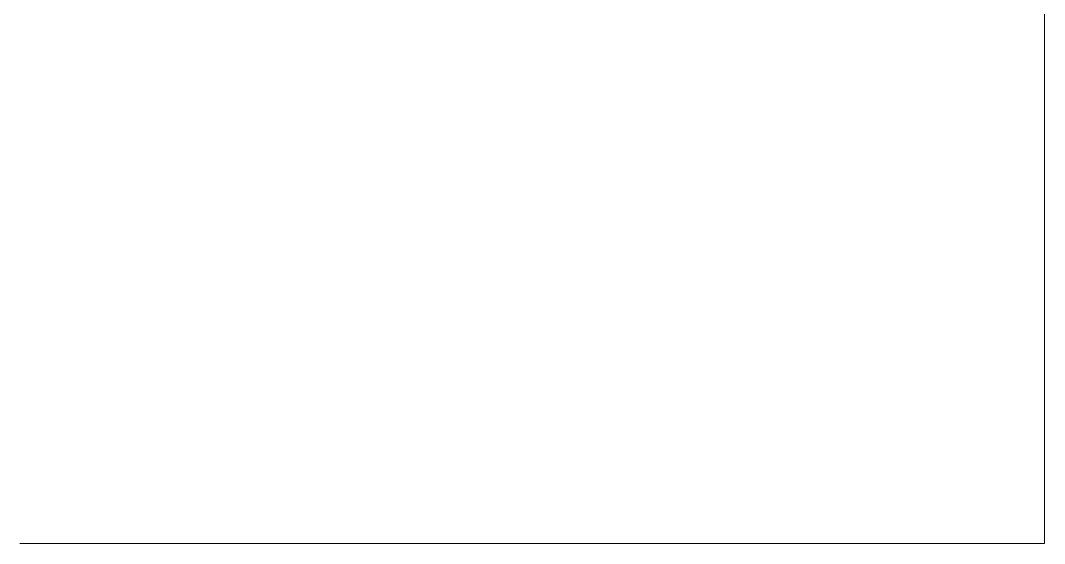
# Model space of a CAD drawing. Extents: x 65572 to 72871, y 30718 to 33858.
# Drawn here: x 65996.752 to 65999.197, y 30847.537 to 30848.787 of the extents above; entities that cross this region are included whole.
import ezdxf

# ---------------------------------------------------------------- set-up
doc = ezdxf.new("R2010")
doc.units = 0
doc.header["$LTSCALE"] = 0.5
doc.header["$MEASUREMENT"] = 0
doc.layers.add('Layout', color=154, linetype='CONTINUOUS', lineweight=5)

msp = doc.modelspace()

# ---------------------------------------------------------------- linework, layer by layer
at = {"layer": 'Layout', "linetype": 'ByBlock'}
msp.add_line((65999.197286, 30850.037081), (65999.197286, 30847.537069), dxfattribs=at)
msp.add_lwpolyline([(65996.751114, 30847.537069), (65996.754397, 30847.537069), (65996.75768, 30847.537069), (65996.760963, 30847.537069), (65996.764246, 30847.537069), (65996.76753, 30847.537069), (65996.770813, 30847.537069), (65996.774096, 30847.537069), (65996.777379, 30847.537069), (65996.780662, 30847.537069), (65996.783945, 30847.537069), (65996.787228, 30847.537069), (65996.790511, 30847.537069), (65996.793794, 30847.537069), (65996.797077, 30847.537069), (65996.80036, 30847.537069), (65996.803643, 30847.537069), (65996.806926, 30847.537069), (65996.810209, 30847.537069), (65996.813492, 30847.537069), (65996.816775, 30847.537069), (65996.820058, 30847.537069), (65996.822274, 30847.537069), (65996.824312, 30847.537069), (65996.826351, 30847.537069), (65996.828389, 30847.537069), (65996.830427, 30847.537069), (65996.832465, 30847.537069), (65996.834503, 30847.537069), (65996.836541, 30847.537069), (65996.838579, 30847.537069), (65996.840617, 30847.537069), (65996.842655, 30847.537069), (65996.844693, 30847.537069), (65996.846731, 30847.537069), (65996.84877, 30847.537069), (65996.850808, 30847.537069), (65996.852846, 30847.537069), (65996.854884, 30847.537069), (65996.856922, 30847.537069), (65996.85896, 30847.537069), (65996.860998, 30847.537069), (65996.863036, 30847.537069), (65996.865074, 30847.537069), (65996.867112, 30847.537069), (65996.86915, 30847.537069), (65996.871188, 30847.537069), (65996.873227, 30847.537069), (65996.875265, 30847.537069), (65996.877303, 30847.537069), (65996.879341, 30847.537069), (65996.881379, 30847.537069), (65996.883417, 30847.537069), (65996.885455, 30847.537069), (65996.887493, 30847.537069), (65996.889531, 30847.537069), (65996.891569, 30847.537069), (65996.893607, 30847.537069), (65996.895645, 30847.537069), (65996.897684, 30847.537069), (65996.899722, 30847.537069), (65996.90176, 30847.537069), (65996.903798, 30847.537069), (65996.905836, 30847.537069), (65996.907874, 30847.537069), (65996.909912, 30847.537069), (65996.91195, 30847.537069), (65996.913988, 30847.537069), (65996.916026, 30847.537069), (65996.918064, 30847.537069), (65996.920102, 30847.537069), (65996.922141, 30847.537069), (65996.924179, 30847.537069), (65996.926217, 30847.537069), (65996.928255, 30847.537069), (65996.930293, 30847.537069), (65996.932331, 30847.537069), (65996.934369, 30847.537069), (65996.936407, 30847.537069), (65996.938445, 30847.537069), (65996.940483, 30847.537069), (65996.942521, 30847.537069), (65996.944559, 30847.537069), (65996.946598, 30847.537069), (65996.948636, 30847.537069), (65996.950674, 30847.537069), (65996.952712, 30847.537069), (65996.95475, 30847.537069), (65996.956788, 30847.537069), (65996.958826, 30847.537069), (65996.960864, 30847.537069), (65996.962902, 30847.537069), (65996.96494, 30847.537069), (65996.966978, 30847.537069), (65996.969016, 30847.537069), (65996.971055, 30847.537069), (65996.973093, 30847.537069), (65996.975131, 30847.537069), (65996.977169, 30847.537069), (65996.979207, 30847.537069), (65996.981245, 30847.537069), (65996.983283, 30847.537069), (65996.985321, 30847.537069), (65996.987359, 30847.537069), (65996.989397, 30847.537069), (65996.991435, 30847.537069), (65996.993473, 30847.537069), (65996.995512, 30847.537069), (65996.99755, 30847.537069), (65996.999588, 30847.537069), (65997.001626, 30847.537069), (65997.003664, 30847.537069), (65997.005702, 30847.537069), (65997.00774, 30847.537069), (65997.009778, 30847.537069), (65997.011816, 30847.537069), (65997.013854, 30847.537069), (65997.015892, 30847.537069), (65997.017931, 30847.537069), (65997.019969, 30847.537069), (65997.022007, 30847.537069), (65997.024045, 30847.537069), (65997.026083, 30847.537069), (65997.028121, 30847.537069), (65997.030159, 30847.537069), (65997.032197, 30847.537069), (65997.034235, 30847.537069), (65997.036273, 30847.537069), (65997.038311, 30847.537069), (65997.040349, 30847.537069), (65997.042388, 30847.537069), (65997.044426, 30847.537069), (65997.046464, 30847.537069), (65997.048502, 30847.537069), (65997.05054, 30847.537069), (65997.052578, 30847.537069), (65997.054616, 30847.537069), (65997.056654, 30847.537069), (65997.058692, 30847.537069), (65997.06073, 30847.537069), (65997.062768, 30847.537069), (65997.064806, 30847.537069), (65997.066845, 30847.537069), (65997.068883, 30847.537069), (65997.070921, 30847.537069), (65997.072959, 30847.537069), (65997.074997, 30847.537069), (65997.077035, 30847.537069), (65997.079073, 30847.537069), (65997.081111, 30847.537069), (65997.083149, 30847.537069), (65997.085187, 30847.537069), (65997.087225, 30847.537069), (65997.089263, 30847.537069), (65997.091302, 30847.537069), (65997.09334, 30847.537069), (65997.095378, 30847.537069), (65997.097416, 30847.537069), (65997.099454, 30847.537069), (65997.101492, 30847.537069), (65997.10353, 30847.537069), (65997.105568, 30847.537069), (65997.107606, 30847.537069), (65997.109644, 30847.537069), (65997.111682, 30847.537069), (65997.11372, 30847.537069), (65997.115759, 30847.537069), (65997.117797, 30847.537069), (65997.119835, 30847.537069), (65997.121873, 30847.537069), (65997.123911, 30847.537069), (65997.125949, 30847.537069), (65997.127987, 30847.537069), (65997.130025, 30847.537069), (65997.132063, 30847.537069), (65997.134101, 30847.537069), (65997.136139, 30847.537069), (65997.138177, 30847.537069), (65997.140216, 30847.537069), (65997.142254, 30847.537069), (65997.144292, 30847.537069), (65997.14633, 30847.537069), (65997.148368, 30847.537069), (65997.150406, 30847.537069), (65997.152444, 30847.537069), (65997.154482, 30847.537069), (65997.15652, 30847.537069), (65997.158558, 30847.537069), (65997.160596, 30847.537069), (65997.162634, 30847.537069), (65997.164673, 30847.537069), (65997.166711, 30847.537069), (65997.168749, 30847.537069), (65997.170787, 30847.537069), (65997.172825, 30847.537069), (65997.174863, 30847.537069), (65997.176901, 30847.537069), (65997.178939, 30847.537069), (65997.180977, 30847.537069), (65997.183015, 30847.537069), (65997.185053, 30847.537069), (65997.187091, 30847.537069), (65997.18913, 30847.537069), (65997.191168, 30847.537069), (65997.193206, 30847.537069), (65997.195244, 30847.537069), (65997.197282, 30847.537069), (65997.19932, 30847.537069), (65997.201358, 30847.537069), (65997.203396, 30847.537069), (65997.205434, 30847.537069), (65997.207472, 30847.537069), (65997.20951, 30847.537069), (65997.211549, 30847.537069), (65997.213587, 30847.537069), (65997.215625, 30847.537069), (65997.217663, 30847.537069), (65997.219701, 30847.537069), (65997.221739, 30847.537069), (65997.223777, 30847.537069), (65997.225815, 30847.537069), (65997.227853, 30847.537069), (65997.229891, 30847.537069), (65997.231929, 30847.537069), (65997.233967, 30847.537069), (65997.236006, 30847.537069), (65997.238044, 30847.537069), (65997.240082, 30847.537069), (65997.24212, 30847.537069), (65997.244158, 30847.537069), (65997.246196, 30847.537069), (65997.248234, 30847.537069), (65997.250272, 30847.537069), (65997.25231, 30847.537069), (65997.254348, 30847.537069), (65997.256386, 30847.537069), (65997.258424, 30847.537069), (65997.260463, 30847.537069), (65997.262501, 30847.537069), (65997.264539, 30847.537069), (65997.266577, 30847.537069), (65997.268615, 30847.537069), (65997.270653, 30847.537069), (65997.272691, 30847.537069), (65997.274729, 30847.537069), (65997.276767, 30847.537069), (65997.278805, 30847.537069), (65997.280843, 30847.537069), (65997.282881, 30847.537069), (65997.28492, 30847.537069), (65997.286958, 30847.537069), (65997.288996, 30847.537069), (65997.291034, 30847.537069), (65997.293072, 30847.537069), (65997.29511, 30847.537069), (65997.297148, 30847.537069), (65997.299186, 30847.537069), (65997.301224, 30847.537069), (65997.303262, 30847.537069), (65997.3053, 30847.537069), (65997.307338, 30847.537069), (65997.309377, 30847.537069), (65997.311415, 30847.537069), (65997.313453, 30847.537069), (65997.315491, 30847.537069), (65997.317529, 30847.537069), (65997.319567, 30847.537069), (65997.321605, 30847.537069), (65997.323643, 30847.537069), (65997.325681, 30847.537069), (65997.327719, 30847.537069), (65997.329757, 30847.537069), (65997.331795, 30847.537069), (65997.333834, 30847.537069), (65997.335872, 30847.537069), (65997.33791, 30847.537069), (65997.339948, 30847.537069), (65997.341986, 30847.537069), (65997.344024, 30847.537069), (65997.346062, 30847.537069), (65997.3481, 30847.537069), (65997.350138, 30847.537069), (65997.352176, 30847.537069), (65997.354214, 30847.537069), (65997.356252, 30847.537069), (65997.358291, 30847.537069), (65997.360329, 30847.537069), (65997.362367, 30847.537069), (65997.364405, 30847.537069), (65997.366443, 30847.537069), (65997.368481, 30847.537069), (65997.370519, 30847.537069), (65997.372557, 30847.537069), (65997.374595, 30847.537069), (65997.376633, 30847.537069), (65997.378671, 30847.537069), (65997.380709, 30847.537069), (65997.382748, 30847.537069), (65997.384786, 30847.537069), (65997.386824, 30847.537069), (65997.388862, 30847.537069), (65997.3909, 30847.537069), (65997.392938, 30847.537069), (65997.394976, 30847.537069), (65997.397014, 30847.537069), (65997.399052, 30847.537069), (65997.40109, 30847.537069), (65997.403128, 30847.537069), (65997.405167, 30847.537069), (65997.407205, 30847.537069), (65997.409243, 30847.537069), (65997.411281, 30847.537069), (65997.413319, 30847.537069), (65997.415357, 30847.537069), (65997.417395, 30847.537069), (65997.419433, 30847.537069), (65997.421471, 30847.537069), (65997.423509, 30847.537069), (65997.425547, 30847.537069), (65997.427585, 30847.537069), (65997.429624, 30847.537069), (65997.431662, 30847.537069), (65997.4337, 30847.537069), (65997.435738, 30847.537069), (65997.437776, 30847.537069), (65997.439814, 30847.537069), (65997.441852, 30847.537069), (65997.44389, 30847.537069), (65997.445928, 30847.537069), (65997.447966, 30847.537069), (65997.450004, 30847.537069), (65997.452042, 30847.537069), (65997.454081, 30847.537069), (65997.456119, 30847.537069), (65997.458157, 30847.537069), (65997.460195, 30847.537069), (65997.462233, 30847.537069), (65997.464271, 30847.537069), (65997.466309, 30847.537069), (65997.468347, 30847.537069), (65997.470385, 30847.537069), (65997.472423, 30847.537069), (65997.474461, 30847.537069), (65997.476499, 30847.537069), (65997.478538, 30847.537069), (65997.480576, 30847.537069), (65997.482614, 30847.537069), (65997.484652, 30847.537069), (65997.48669, 30847.537069), (65997.488728, 30847.537069), (65997.490766, 30847.537069), (65997.492804, 30847.537069), (65997.494842, 30847.537069), (65997.49688, 30847.537069), (65997.498918, 30847.537069), (65997.500956, 30847.537069), (65997.502995, 30847.537069), (65997.505033, 30847.537069), (65997.507071, 30847.537069), (65997.509109, 30847.537069), (65997.511147, 30847.537069), (65997.513185, 30847.537069), (65997.515223, 30847.537069), (65997.517261, 30847.537069), (65997.519299, 30847.537069), (65997.521337, 30847.537069), (65997.523375, 30847.537069), (65997.525413, 30847.537069), (65997.527452, 30847.537069), (65997.52949, 30847.537069), (65997.531528, 30847.537069), (65997.533566, 30847.537069), (65997.535604, 30847.537069), (65997.537642, 30847.537069), (65997.53968, 30847.537069), (65997.541718, 30847.537069), (65997.543756, 30847.537069), (65997.545794, 30847.537069), (65997.547832, 30847.537069), (65997.54987, 30847.537069), (65997.551909, 30847.537069), (65997.553947, 30847.537069), (65997.555985, 30847.537069), (65997.558023, 30847.537069), (65997.560061, 30847.537069), (65997.562099, 30847.537069), (65997.564137, 30847.537069), (65997.566175, 30847.537069), (65997.568213, 30847.537069), (65997.570251, 30847.537069), (65997.572289, 30847.537069), (65997.574327, 30847.537069), (65997.576366, 30847.537069), (65997.578404, 30847.537069), (65997.580442, 30847.537069), (65997.58248, 30847.537069), (65997.584518, 30847.537069), (65997.586556, 30847.537069), (65997.588594, 30847.537069), (65997.590632, 30847.537069), (65997.59267, 30847.537069), (65997.594708, 30847.537069), (65997.596746, 30847.537069), (65997.598785, 30847.537069), (65997.600823, 30847.537069), (65997.602861, 30847.537069), (65997.604899, 30847.537069), (65997.606937, 30847.537069), (65997.608975, 30847.537069), (65997.611013, 30847.537069), (65997.613051, 30847.537069), (65997.615089, 30847.537069), (65997.617127, 30847.537069), (65997.619165, 30847.537069), (65997.621203, 30847.537069), (65997.623242, 30847.537069), (65997.62528, 30847.537069), (65997.627318, 30847.537069), (65997.629356, 30847.537069), (65997.631394, 30847.537069), (65997.633432, 30847.537069), (65997.63547, 30847.537069), (65997.637508, 30847.537069), (65997.639546, 30847.537069), (65997.641584, 30847.537069), (65997.643622, 30847.537069), (65997.64566, 30847.537069), (65997.647699, 30847.537069), (65997.649737, 30847.537069), (65997.651775, 30847.537069), (65997.653813, 30847.537069), (65997.655851, 30847.537069), (65997.657889, 30847.537069), (65997.659927, 30847.537069), (65997.661965, 30847.537069), (65997.664003, 30847.537069), (65997.666041, 30847.537069), (65997.668079, 30847.537069), (65997.670117, 30847.537069), (65997.672156, 30847.537069), (65997.674194, 30847.537069), (65997.676232, 30847.537069), (65997.67827, 30847.537069), (65997.680308, 30847.537069), (65997.682346, 30847.537069), (65997.684384, 30847.537069), (65997.686422, 30847.537069), (65997.68846, 30847.537069), (65997.690498, 30847.537069), (65997.692536, 30847.537069), (65997.694574, 30847.537069), (65997.696613, 30847.537069), (65997.698651, 30847.537069), (65997.700689, 30847.537069), (65997.702727, 30847.537069), (65997.704765, 30847.537069), (65997.706803, 30847.537069), (65997.708841, 30847.537069), (65997.710879, 30847.537069), (65997.712917, 30847.537069), (65997.714955, 30847.537069), (65997.716993, 30847.537069), (65997.719031, 30847.537069), (65997.72107, 30847.537069), (65997.723108, 30847.537069), (65997.725146, 30847.537069), (65997.727184, 30847.537069), (65997.729222, 30847.537069), (65997.73126, 30847.537069), (65997.733298, 30847.537069), (65997.735336, 30847.537069), (65997.737374, 30847.537069), (65997.739412, 30847.537069), (65997.74145, 30847.537069), (65997.743488, 30847.537069), (65997.745527, 30847.537069), (65997.747565, 30847.537069), (65997.749603, 30847.537069), (65997.751641, 30847.537069), (65997.753679, 30847.537069), (65997.755717, 30847.537069), (65997.757755, 30847.537069), (65997.759793, 30847.537069), (65997.761831, 30847.537069), (65997.763869, 30847.537069), (65997.765907, 30847.537069), (65997.767945, 30847.537069), (65997.769984, 30847.537069), (65997.772022, 30847.537069), (65997.77406, 30847.537069), (65997.776098, 30847.537069), (65997.778136, 30847.537069), (65997.780174, 30847.537069), (65997.782212, 30847.537069), (65997.78425, 30847.537069), (65997.786288, 30847.537069), (65997.788326, 30847.537069), (65997.790364, 30847.537069), (65997.792403, 30847.537069), (65997.794441, 30847.537069), (65997.796479, 30847.537069), (65997.798517, 30847.537069), (65997.800555, 30847.537069), (65997.802593, 30847.537069), (65997.804631, 30847.537069), (65997.806669, 30847.537069), (65997.808707, 30847.537069), (65997.810745, 30847.537069), (65997.812783, 30847.537069), (65997.814821, 30847.537069), (65997.81686, 30847.537069), (65997.818898, 30847.537069), (65997.820936, 30847.537069), (65997.822974, 30847.537069), (65997.825012, 30847.537069), (65997.82705, 30847.537069), (65997.829088, 30847.537069), (65997.831126, 30847.537069), (65997.833164, 30847.537069), (65997.835202, 30847.537069), (65997.83724, 30847.537069), (65997.839278, 30847.537069), (65997.841317, 30847.537069), (65997.843355, 30847.537069), (65997.845393, 30847.537069), (65997.847431, 30847.537069), (65997.849469, 30847.537069), (65997.851507, 30847.537069), (65997.853545, 30847.537069), (65997.855583, 30847.537069), (65997.857621, 30847.537069), (65997.859659, 30847.537069), (65997.861697, 30847.537069), (65997.863735, 30847.537069), (65997.865774, 30847.537069), (65997.867812, 30847.537069), (65997.86985, 30847.537069), (65997.871888, 30847.537069), (65997.873926, 30847.537069), (65997.875964, 30847.537069), (65997.878002, 30847.537069), (65997.88004, 30847.537069), (65997.882078, 30847.537069), (65997.884116, 30847.537069), (65997.886154, 30847.537069), (65997.888192, 30847.537069), (65997.890231, 30847.537069), (65997.892269, 30847.537069), (65997.894307, 30847.537069), (65997.896345, 30847.537069), (65997.898383, 30847.537069), (65997.900421, 30847.537069), (65997.902459, 30847.537069), (65997.904497, 30847.537069), (65997.906535, 30847.537069), (65997.908573, 30847.537069), (65997.910611, 30847.537069), (65997.912649, 30847.537069), (65997.914688, 30847.537069), (65997.916726, 30847.537069), (65997.918764, 30847.537069), (65997.920802, 30847.537069), (65997.92284, 30847.537069), (65997.924878, 30847.537069), (65997.926916, 30847.537069), (65997.928954, 30847.537069), (65997.930992, 30847.537069), (65997.93303, 30847.537069), (65997.935068, 30847.537069), (65997.937106, 30847.537069), (65997.939145, 30847.537069), (65997.941183, 30847.537069), (65997.943221, 30847.537069), (65997.945259, 30847.537069), (65997.947297, 30847.537069), (65997.949335, 30847.537069), (65997.951373, 30847.537069), (65997.953411, 30847.537069), (65997.955449, 30847.537069), (65997.957487, 30847.537069), (65997.959525, 30847.537069), (65997.961563, 30847.537069), (65997.963602, 30847.537069), (65997.96564, 30847.537069), (65997.967678, 30847.537069), (65997.969716, 30847.537069), (65997.971754, 30847.537069), (65997.973792, 30847.537069), (65997.97583, 30847.537069), (65997.977868, 30847.537069), (65997.979906, 30847.537069), (65997.981944, 30847.537069), (65997.983982, 30847.537069), (65997.986021, 30847.537069), (65997.988059, 30847.537069), (65997.990097, 30847.537069), (65997.992135, 30847.537069), (65997.994173, 30847.537069), (65997.996211, 30847.537069), (65997.998249, 30847.537069), (65998.000287, 30847.537069), (65998.002325, 30847.537069), (65998.004363, 30847.537069), (65998.006401, 30847.537069), (65998.008439, 30847.537069), (65998.010478, 30847.537069), (65998.012516, 30847.537069), (65998.014554, 30847.537069), (65998.016592, 30847.537069), (65998.01863, 30847.537069), (65998.020668, 30847.537069), (65998.022706, 30847.537069), (65998.024744, 30847.537069), (65998.026782, 30847.537069), (65998.02882, 30847.537069), (65998.030858, 30847.537069), (65998.032896, 30847.537069), (65998.034935, 30847.537069), (65998.036973, 30847.537069), (65998.039011, 30847.537069), (65998.041049, 30847.537069), (65998.043087, 30847.537069), (65998.045125, 30847.537069), (65998.047163, 30847.537069), (65998.049201, 30847.537069), (65998.051239, 30847.537069), (65998.053277, 30847.537069), (65998.055315, 30847.537069), (65998.057353, 30847.537069), (65998.059392, 30847.537069), (65998.06143, 30847.537069), (65998.063468, 30847.537069), (65998.065506, 30847.537069), (65998.067544, 30847.537069), (65998.069582, 30847.537069), (65998.07162, 30847.537069), (65998.073658, 30847.537069), (65998.075696, 30847.537069), (65998.077734, 30847.537069), (65998.079772, 30847.537069), (65998.08181, 30847.537069), (65998.083849, 30847.537069), (65998.085887, 30847.537069), (65998.087925, 30847.537069), (65998.089963, 30847.537069), (65998.092001, 30847.537069), (65998.094039, 30847.537069), (65998.096077, 30847.537069), (65998.098115, 30847.537069), (65998.100153, 30847.537069), (65998.102191, 30847.537069), (65998.104229, 30847.537069), (65998.106267, 30847.537069), (65998.108306, 30847.537069), (65998.110344, 30847.537069), (65998.112382, 30847.537069), (65998.11442, 30847.537069), (65998.116458, 30847.537069), (65998.118496, 30847.537069), (65998.120534, 30847.537069), (65998.122572, 30847.537069), (65998.12461, 30847.537069), (65998.126648, 30847.537069), (65998.128686, 30847.537069), (65998.130724, 30847.537069), (65998.132763, 30847.537069), (65998.134801, 30847.537069), (65998.136839, 30847.537069), (65998.138877, 30847.537069), (65998.140915, 30847.537069), (65998.142953, 30847.537069), (65998.144991, 30847.537069), (65998.147029, 30847.537069), (65998.149067, 30847.537069), (65998.151105, 30847.537069), (65998.153143, 30847.537069), (65998.155181, 30847.537069), (65998.15722, 30847.537069), (65998.159258, 30847.537069), (65998.161296, 30847.537069), (65998.163334, 30847.537069), (65998.165372, 30847.537069), (65998.16741, 30847.537069), (65998.169448, 30847.537069), (65998.171486, 30847.537069), (65998.173524, 30847.537069), (65998.175562, 30847.537069), (65998.1776, 30847.537069), (65998.179639, 30847.537069), (65998.181677, 30847.537069), (65998.183715, 30847.537069), (65998.185753, 30847.537069), (65998.187791, 30847.537069), (65998.189829, 30847.537069), (65998.191867, 30847.537069), (65998.193905, 30847.537069), (65998.195943, 30847.537069), (65998.197981, 30847.537069), (65998.200019, 30847.537069), (65998.202057, 30847.537069), (65998.204096, 30847.537069), (65998.206134, 30847.537069), (65998.208172, 30847.537069), (65998.21021, 30847.537069), (65998.212248, 30847.537069), (65998.214286, 30847.537069), (65998.216324, 30847.537069), (65998.218362, 30847.537069), (65998.2204, 30847.537069), (65998.222438, 30847.537069), (65998.224476, 30847.537069), (65998.226514, 30847.537069), (65998.228553, 30847.537069), (65998.230591, 30847.537069), (65998.232629, 30847.537069), (65998.234667, 30847.537069), (65998.236705, 30847.537069), (65998.238743, 30847.537069), (65998.240781, 30847.537069), (65998.242819, 30847.537069), (65998.244857, 30847.537069), (65998.246895, 30847.537069), (65998.248933, 30847.537069), (65998.250971, 30847.537069), (65998.25301, 30847.537069), (65998.255048, 30847.537069), (65998.257086, 30847.537069), (65998.259124, 30847.537069), (65998.261162, 30847.537069), (65998.2632, 30847.537069), (65998.265238, 30847.537069), (65998.267276, 30847.537069), (65998.269314, 30847.537069), (65998.271352, 30847.537069), (65998.27339, 30847.537069), (65998.275428, 30847.537069), (65998.277467, 30847.537069), (65998.279505, 30847.537069), (65998.281543, 30847.537069), (65998.283581, 30847.537069), (65998.285619, 30847.537069), (65998.287657, 30847.537069), (65998.289695, 30847.537069), (65998.291733, 30847.537069), (65998.293771, 30847.537069), (65998.295809, 30847.537069), (65998.297847, 30847.537069), (65998.299885, 30847.537069), (65998.301924, 30847.537069), (65998.303962, 30847.537069), (65998.306, 30847.537069), (65998.308038, 30847.537069), (65998.310076, 30847.537069), (65998.312114, 30847.537069), (65998.314152, 30847.537069), (65998.31619, 30847.537069), (65998.318228, 30847.537069), (65998.320266, 30847.537069), (65998.322304, 30847.537069), (65998.324342, 30847.537069), (65998.326381, 30847.537069), (65998.328419, 30847.537069), (65998.330457, 30847.537069), (65998.332495, 30847.537069), (65998.334533, 30847.537069), (65998.336571, 30847.537069), (65998.338609, 30847.537069), (65998.340647, 30847.537069), (65998.342685, 30847.537069), (65998.344723, 30847.537069), (65998.346761, 30847.537069), (65998.348799, 30847.537069), (65998.350838, 30847.537069), (65998.352876, 30847.537069), (65998.354914, 30847.537069), (65998.356952, 30847.537069), (65998.35899, 30847.537069), (65998.361028, 30847.537069), (65998.363066, 30847.537069), (65998.365104, 30847.537069), (65998.367142, 30847.537069), (65998.36918, 30847.537069), (65998.371218, 30847.537069), (65998.373257, 30847.537069), (65998.375295, 30847.537069), (65998.377333, 30847.537069), (65998.379371, 30847.537069), (65998.381409, 30847.537069), (65998.383447, 30847.537069), (65998.385485, 30847.537069), (65998.387523, 30847.537069), (65998.389561, 30847.537069), (65998.391599, 30847.537069), (65998.393637, 30847.537069), (65998.395675, 30847.537069), (65998.397714, 30847.537069), (65998.399752, 30847.537069), (65998.40179, 30847.537069), (65998.403828, 30847.537069), (65998.405866, 30847.537069), (65998.407904, 30847.537069), (65998.409942, 30847.537069), (65998.41198, 30847.537069), (65998.414018, 30847.537069), (65998.416056, 30847.537069), (65998.418094, 30847.537069), (65998.420132, 30847.537069), (65998.422171, 30847.537069), (65998.424209, 30847.537069), (65998.426247, 30847.537069), (65998.428285, 30847.537069), (65998.430323, 30847.537069), (65998.432361, 30847.537069), (65998.434399, 30847.537069), (65998.436437, 30847.537069), (65998.438475, 30847.537069), (65998.440513, 30847.537069), (65998.442551, 30847.537069), (65998.444589, 30847.537069), (65998.446628, 30847.537069), (65998.448666, 30847.537069), (65998.450704, 30847.537069), (65998.452742, 30847.537069), (65998.45478, 30847.537069), (65998.456818, 30847.537069), (65998.458856, 30847.537069), (65998.460894, 30847.537069), (65998.462932, 30847.537069), (65998.46497, 30847.537069), (65998.467008, 30847.537069), (65998.469046, 30847.537069), (65998.471085, 30847.537069), (65998.473123, 30847.537069), (65998.475161, 30847.537069), (65998.477199, 30847.537069), (65998.479237, 30847.537069), (65998.481275, 30847.537069), (65998.483313, 30847.537069), (65998.485351, 30847.537069), (65998.487389, 30847.537069), (65998.489427, 30847.537069), (65998.491465, 30847.537069), (65998.493503, 30847.537069), (65998.495542, 30847.537069), (65998.49758, 30847.537069), (65998.499618, 30847.537069), (65998.501656, 30847.537069), (65998.503694, 30847.537069), (65998.505732, 30847.537069), (65998.50777, 30847.537069), (65998.509808, 30847.537069), (65998.511846, 30847.537069), (65998.513884, 30847.537069), (65998.515922, 30847.537069), (65998.51796, 30847.537069), (65998.519999, 30847.537069), (65998.522037, 30847.537069), (65998.524075, 30847.537069), (65998.526113, 30847.537069), (65998.528151, 30847.537069), (65998.530189, 30847.537069), (65998.532227, 30847.537069), (65998.534265, 30847.537069), (65998.536303, 30847.537069), (65998.538341, 30847.537069), (65998.540379, 30847.537069), (65998.542417, 30847.537069), (65998.544456, 30847.537069), (65998.546494, 30847.537069), (65998.548532, 30847.537069), (65998.55057, 30847.537069), (65998.552608, 30847.537069), (65998.554646, 30847.537069), (65998.556684, 30847.537069), (65998.558722, 30847.537069), (65998.56076, 30847.537069), (65998.562798, 30847.537069), (65998.564836, 30847.537069), (65998.566875, 30847.537069), (65998.568913, 30847.537069), (65998.570951, 30847.537069), (65998.572989, 30847.537069), (65998.575027, 30847.537069), (65998.577065, 30847.537069), (65998.579103, 30847.537069), (65998.581141, 30847.537069), (65998.583179, 30847.537069), (65998.585217, 30847.537069), (65998.587255, 30847.537069), (65998.589293, 30847.537069), (65998.591332, 30847.537069), (65998.59337, 30847.537069), (65998.595408, 30847.537069), (65998.596195, 30847.537069), (65998.596886, 30847.537069), (65998.597577, 30847.537069), (65998.598268, 30847.537069), (65998.598958, 30847.537069), (65998.599649, 30847.537069), (65998.60034, 30847.537069), (65998.601031, 30847.537069), (65998.601722, 30847.537069), (65998.602413, 30847.537069), (65998.603104, 30847.537069), (65998.603795, 30847.537069), (65998.604486, 30847.537069), (65998.605177, 30847.537069), (65998.605868, 30847.537069), (65998.606558, 30847.537069), (65998.607249, 30847.537069), (65998.60794, 30847.537069), (65998.608631, 30847.537069), (65998.609322, 30847.537069), (65998.610013, 30847.537069), (65998.610704, 30847.537069), (65998.611395, 30847.537069), (65998.612086, 30847.537069), (65998.612777, 30847.537069), (65998.613468, 30847.537069), (65998.614158, 30847.537069), (65998.614849, 30847.537069), (65998.61554, 30847.537069), (65998.616231, 30847.537069), (65998.616922, 30847.537069), (65998.617613, 30847.537069), (65998.618304, 30847.537069), (65998.618995, 30847.537069), (65998.619686, 30847.537069), (65998.620377, 30847.537069), (65998.621068, 30847.537069), (65998.621758, 30847.537069), (65998.622449, 30847.537069), (65998.62314, 30847.537069), (65998.623831, 30847.537069), (65998.624522, 30847.537069), (65998.625213, 30847.537069), (65998.625904, 30847.537069), (65998.626595, 30847.537069), (65998.627286, 30847.537069), (65998.627977, 30847.537069), (65998.628668, 30847.537069), (65998.629358, 30847.537069), (65998.630049, 30847.537069), (65998.63074, 30847.537069), (65998.631431, 30847.537069), (65998.632122, 30847.537069), (65998.632813, 30847.537069), (65998.633504, 30847.537069), (65998.634195, 30847.537069), (65998.634886, 30847.537069), (65998.635577, 30847.537069), (65998.636268, 30847.537069), (65998.636958, 30847.537069), (65998.637649, 30847.537069), (65998.63834, 30847.537069), (65998.639031, 30847.537069), (65998.639722, 30847.537069), (65998.640413, 30847.537069), (65998.641104, 30847.537069), (65998.641795, 30847.537069), (65998.642486, 30847.537069), (65998.643177, 30847.537069), (65998.643868, 30847.537069), (65998.644559, 30847.537069), (65998.645249, 30847.537069), (65998.64594, 30847.537069), (65998.646631, 30847.537069), (65998.647322, 30847.537069), (65998.648013, 30847.537069), (65998.648704, 30847.537069), (65998.649395, 30847.537069), (65998.650086, 30847.537069), (65998.650777, 30847.537069), (65998.651468, 30847.537069), (65998.652159, 30847.537069), (65998.652849, 30847.537069), (65998.65354, 30847.537069), (65998.654231, 30847.537069), (65998.654922, 30847.537069), (65998.655613, 30847.537069), (65998.656304, 30847.537069), (65998.656995, 30847.537069), (65998.657686, 30847.537069), (65998.658377, 30847.537069), (65998.659068, 30847.537069), (65998.659759, 30847.537069), (65998.660449, 30847.537069), (65998.66114, 30847.537069), (65998.661831, 30847.537069), (65998.662522, 30847.537069), (65998.663213, 30847.537069), (65998.663904, 30847.537069), (65998.664595, 30847.537069), (65998.665286, 30847.537069), (65998.665977, 30847.537069), (65998.666668, 30847.537069), (65998.667359, 30847.537069), (65998.668049, 30847.537069), (65998.66874, 30847.537069), (65998.669431, 30847.537069), (65998.670122, 30847.537069), (65998.670813, 30847.537069), (65998.671504, 30847.537069), (65998.672195, 30847.537069), (65998.672886, 30847.537069), (65998.673577, 30847.537069), (65998.674268, 30847.537069), (65998.674959, 30847.537069), (65998.675649, 30847.537069), (65998.67634, 30847.537069), (65998.677031, 30847.537069), (65998.677722, 30847.537069), (65998.678413, 30847.537069), (65998.679104, 30847.537069), (65998.679795, 30847.537069), (65998.680486, 30847.537069), (65998.681177, 30847.537069), (65998.681868, 30847.537069), (65998.682559, 30847.537069), (65998.683249, 30847.537069), (65998.68394, 30847.537069), (65998.684631, 30847.537069), (65998.685322, 30847.537069), (65998.686013, 30847.537069), (65998.686704, 30847.537069), (65998.687395, 30847.537069), (65998.688086, 30847.537069), (65998.688777, 30847.537069), (65998.689468, 30847.537069), (65998.690159, 30847.537069), (65998.690849, 30847.537069), (65998.69154, 30847.537069), (65998.692231, 30847.537069), (65998.692922, 30847.537069), (65998.693613, 30847.537069), (65998.694304, 30847.537069), (65998.694995, 30847.537069), (65998.695686, 30847.537069), (65998.696377, 30847.537069), (65998.697068, 30847.537069), (65998.697759, 30847.537069), (65998.698449, 30847.537069), (65998.69914, 30847.537069), (65998.699831, 30847.537069), (65998.700522, 30847.537069), (65998.701213, 30847.537069), (65998.701904, 30847.537069), (65998.702595, 30847.537069), (65998.703286, 30847.537069), (65998.703977, 30847.537069), (65998.704668, 30847.537069), (65998.705359, 30847.537069), (65998.706049, 30847.537069), (65998.70674, 30847.537069), (65998.707431, 30847.537069), (65998.708122, 30847.537069), (65998.708813, 30847.537069), (65998.709504, 30847.537069), (65998.710195, 30847.537069), (65998.710886, 30847.537069), (65998.711577, 30847.537069), (65998.712268, 30847.537069), (65998.712959, 30847.537069), (65998.713649, 30847.537069), (65998.71434, 30847.537069), (65998.715031, 30847.537069), (65998.715722, 30847.537069), (65998.716413, 30847.537069), (65998.717104, 30847.537069), (65998.717795, 30847.537069), (65998.718486, 30847.537069), (65998.719177, 30847.537069), (65998.719868, 30847.537069), (65998.720559, 30847.537069), (65998.721249, 30847.537069), (65998.72194, 30847.537069), (65998.722631, 30847.537069), (65998.723322, 30847.537069), (65998.724013, 30847.537069), (65998.724704, 30847.537069), (65998.725395, 30847.537069), (65998.726086, 30847.537069), (65998.726777, 30847.537069), (65998.727468, 30847.537069), (65998.728159, 30847.537069), (65998.728849, 30847.537069), (65998.72954, 30847.537069), (65998.730231, 30847.537069), (65998.730922, 30847.537069), (65998.731613, 30847.537069), (65998.732304, 30847.537069), (65998.732995, 30847.537069), (65998.733686, 30847.537069), (65998.734377, 30847.537069), (65998.735068, 30847.537069), (65998.735759, 30847.537069), (65998.73645, 30847.537069), (65998.73714, 30847.537069), (65998.737831, 30847.537069), (65998.738522, 30847.537069), (65998.739213, 30847.537069), (65998.739904, 30847.537069), (65998.740595, 30847.537069), (65998.741286, 30847.537069), (65998.741977, 30847.537069), (65998.742668, 30847.537069), (65998.743359, 30847.537069), (65998.74405, 30847.537069), (65998.74474, 30847.537069), (65998.745431, 30847.537069), (65998.746122, 30847.537069), (65998.746813, 30847.537069), (65998.747504, 30847.537069), (65998.748195, 30847.537069), (65998.748886, 30847.537069), (65998.749577, 30847.537069), (65998.750268, 30847.537069), (65998.750959, 30847.537069), (65998.75165, 30847.537069), (65998.75234, 30847.537069), (65998.753031, 30847.537069), (65998.753722, 30847.537069), (65998.754413, 30847.537069), (65998.755104, 30847.537069), (65998.755795, 30847.537069), (65998.756486, 30847.537069), (65998.757177, 30847.537069), (65998.757868, 30847.537069), (65998.758559, 30847.537069), (65998.75925, 30847.537069), (65998.75994, 30847.537069), (65998.760631, 30847.537069), (65998.761322, 30847.537069), (65998.762013, 30847.537069), (65998.762704, 30847.537069), (65998.763395, 30847.537069), (65998.764086, 30847.537069), (65998.764777, 30847.537069), (65998.765468, 30847.537069), (65998.766159, 30847.537069), (65998.76685, 30847.537069), (65998.76754, 30847.537069), (65998.768231, 30847.537069), (65998.768922, 30847.537069), (65998.769613, 30847.537069), (65998.770304, 30847.537069), (65998.770995, 30847.537069), (65998.771686, 30847.537069), (65998.772377, 30847.537069), (65998.773068, 30847.537069), (65998.773759, 30847.537069), (65998.77445, 30847.537069), (65998.77514, 30847.537069), (65998.775831, 30847.537069), (65998.776522, 30847.537069), (65998.777213, 30847.537069), (65998.777904, 30847.537069), (65998.778595, 30847.537069), (65998.779286, 30847.537069), (65998.779977, 30847.537069), (65998.780668, 30847.537069), (65998.781359, 30847.537069), (65998.78205, 30847.537069), (65998.78274, 30847.537069), (65998.783431, 30847.537069), (65998.784122, 30847.537069), (65998.784813, 30847.537069), (65998.785504, 30847.537069), (65998.786195, 30847.537069), (65998.786886, 30847.537069), (65998.787577, 30847.537069), (65998.788268, 30847.537069), (65998.788959, 30847.537069), (65998.78965, 30847.537069), (65998.79034, 30847.537069), (65998.791031, 30847.537069), (65998.791722, 30847.537069), (65998.792413, 30847.537069), (65998.793104, 30847.537069), (65998.793795, 30847.537069), (65998.794486, 30847.537069), (65998.795177, 30847.537069), (65998.795868, 30847.537069), (65998.796559, 30847.537069), (65998.79725, 30847.537069), (65998.79794, 30847.537069), (65998.798631, 30847.537069), (65998.799322, 30847.537069), (65998.800013, 30847.537069), (65998.800704, 30847.537069), (65998.801395, 30847.537069), (65998.802086, 30847.537069), (65998.802777, 30847.537069), (65998.803468, 30847.537069), (65998.804159, 30847.537069), (65998.80485, 30847.537069), (65998.80554, 30847.537069), (65998.806231, 30847.537069), (65998.806922, 30847.537069), (65998.807613, 30847.537069), (65998.808304, 30847.537069), (65998.808995, 30847.537069), (65998.809686, 30847.537069), (65998.810377, 30847.537069), (65998.811068, 30847.537069), (65998.811759, 30847.537069), (65998.81245, 30847.537069), (65998.81314, 30847.537069), (65998.813831, 30847.537069), (65998.814522, 30847.537069), (65998.815213, 30847.537069), (65998.815904, 30847.537069), (65998.816595, 30847.537069), (65998.817286, 30847.537069), (65998.817977, 30847.537069), (65998.818668, 30847.537069), (65998.819359, 30847.537069), (65998.82005, 30847.537069), (65998.82074, 30847.537069), (65998.821431, 30847.537069), (65998.822122, 30847.537069), (65998.822813, 30847.537069), (65998.823504, 30847.537069), (65998.824195, 30847.537069), (65998.824886, 30847.537069), (65998.825577, 30847.537069), (65998.826268, 30847.537069), (65998.826959, 30847.537069), (65998.82765, 30847.537069), (65998.828341, 30847.537069), (65998.829031, 30847.537069), (65998.829722, 30847.537069), (65998.830413, 30847.537069), (65998.831104, 30847.537069), (65998.831795, 30847.537069), (65998.832486, 30847.537069), (65998.833177, 30847.537069), (65998.833868, 30847.537069), (65998.834559, 30847.537069), (65998.83525, 30847.537069), (65998.835941, 30847.537069), (65998.836631, 30847.537069), (65998.837322, 30847.537069), (65998.838013, 30847.537069), (65998.838704, 30847.537069), (65998.839395, 30847.537069), (65998.840086, 30847.537069), (65998.840777, 30847.537069), (65998.841468, 30847.537069), (65998.842159, 30847.537069), (65998.84285, 30847.537069), (65998.843541, 30847.537069), (65998.844231, 30847.537069), (65998.844922, 30847.537069), (65998.845613, 30847.537069), (65998.846304, 30847.537069), (65998.846995, 30847.537069), (65998.847686, 30847.537069), (65998.848377, 30847.537069), (65998.849068, 30847.537069), (65998.849759, 30847.537069), (65998.85045, 30847.537069), (65998.851141, 30847.537069), (65998.851831, 30847.537069), (65998.852522, 30847.537069), (65998.853213, 30847.537069), (65998.853904, 30847.537069), (65998.854595, 30847.537069), (65998.855286, 30847.537069), (65998.855977, 30847.537069), (65998.856668, 30847.537069), (65998.857359, 30847.537069), (65998.85805, 30847.537069), (65998.858741, 30847.537069), (65998.859431, 30847.537069), (65998.860122, 30847.537069), (65998.860813, 30847.537069), (65998.861504, 30847.537069), (65998.862195, 30847.537069), (65998.862886, 30847.537069), (65998.863577, 30847.537069), (65998.864268, 30847.537069), (65998.864959, 30847.537069), (65998.86565, 30847.537069), (65998.866341, 30847.537069), (65998.867031, 30847.537069), (65998.867722, 30847.537069), (65998.868413, 30847.537069), (65998.869104, 30847.537069), (65998.869795, 30847.537069), (65998.870486, 30847.537069), (65998.871177, 30847.537069), (65998.871868, 30847.537069), (65998.872559, 30847.537069), (65998.87325, 30847.537069), (65998.873941, 30847.537069), (65998.874631, 30847.537069), (65998.875322, 30847.537069), (65998.876013, 30847.537069), (65998.876704, 30847.537069), (65998.877395, 30847.537069), (65998.878086, 30847.537069), (65998.878777, 30847.537069), (65998.879468, 30847.537069), (65998.880159, 30847.537069), (65998.88085, 30847.537069), (65998.881541, 30847.537069), (65998.882231, 30847.537069), (65998.882922, 30847.537069), (65998.883613, 30847.537069), (65998.884304, 30847.537069), (65998.884995, 30847.537069), (65998.885686, 30847.537069), (65998.886377, 30847.537069), (65998.887068, 30847.537069), (65998.887759, 30847.537069), (65998.88845, 30847.537069), (65998.889141, 30847.537069), (65998.889831, 30847.537069), (65998.890522, 30847.537069), (65998.891213, 30847.537069), (65998.891904, 30847.537069), (65998.892595, 30847.537069), (65998.893286, 30847.537069), (65998.893977, 30847.537069), (65998.894668, 30847.537069), (65998.895359, 30847.537069), (65998.89605, 30847.537069), (65998.896741, 30847.537069), (65998.897431, 30847.537069), (65998.898122, 30847.537069), (65998.898813, 30847.537069), (65998.899504, 30847.537069), (65998.900195, 30847.537069), (65998.900886, 30847.537069), (65998.901577, 30847.537069), (65998.902268, 30847.537069), (65998.902959, 30847.537069), (65998.90365, 30847.537069), (65998.904341, 30847.537069), (65998.905031, 30847.537069), (65998.905722, 30847.537069), (65998.906413, 30847.537069), (65998.907104, 30847.537069), (65998.907795, 30847.537069), (65998.908486, 30847.537069), (65998.909177, 30847.537069), (65998.909868, 30847.537069), (65998.910559, 30847.537069), (65998.91125, 30847.537069), (65998.911941, 30847.537069), (65998.912631, 30847.537069), (65998.913322, 30847.537069), (65998.914013, 30847.537069), (65998.914704, 30847.537069), (65998.915395, 30847.537069), (65998.916086, 30847.537069), (65998.916777, 30847.537069), (65998.917468, 30847.537069), (65998.918159, 30847.537069), (65998.91885, 30847.537069), (65998.919541, 30847.537069), (65998.920232, 30847.537069), (65998.920922, 30847.537069), (65998.921613, 30847.537069), (65998.922304, 30847.537069), (65998.922995, 30847.537069), (65998.923686, 30847.537069), (65998.924377, 30847.537069), (65998.925068, 30847.537069), (65998.925759, 30847.537069), (65998.92645, 30847.537069), (65998.927141, 30847.537069), (65998.927832, 30847.537069), (65998.928522, 30847.537069), (65998.929213, 30847.537069), (65998.929904, 30847.537069), (65998.930595, 30847.537069), (65998.931286, 30847.537069), (65998.931977, 30847.537069), (65998.932668, 30847.537069), (65998.933359, 30847.537069), (65998.93405, 30847.537069), (65998.934741, 30847.537069), (65998.935432, 30847.537069), (65998.936122, 30847.537069), (65998.936813, 30847.537069), (65998.937504, 30847.537069), (65998.938195, 30847.537069), (65998.938886, 30847.537069), (65998.939577, 30847.537069), (65998.940268, 30847.537069), (65998.940959, 30847.537069), (65998.94165, 30847.537069), (65998.942341, 30847.537069), (65998.943032, 30847.537069), (65998.943722, 30847.537069), (65998.944413, 30847.537069), (65998.945104, 30847.537069), (65998.945795, 30847.537069), (65998.946486, 30847.537069), (65998.947177, 30847.537069), (65998.947868, 30847.537069), (65998.948559, 30847.537069), (65998.94925, 30847.537069), (65998.949941, 30847.537069), (65998.950632, 30847.537069), (65998.951322, 30847.537069), (65998.952013, 30847.537069), (65998.952704, 30847.537069), (65998.953395, 30847.537069), (65998.954086, 30847.537069), (65998.954777, 30847.537069), (65998.955468, 30847.537069), (65998.956159, 30847.537069), (65998.95685, 30847.537069), (65998.957541, 30847.537069), (65998.958232, 30847.537069), (65998.958922, 30847.537069), (65998.959613, 30847.537069), (65998.960304, 30847.537069), (65998.960995, 30847.537069), (65998.961686, 30847.537069), (65998.962377, 30847.537069), (65998.963068, 30847.537069), (65998.963759, 30847.537069), (65998.96445, 30847.537069), (65998.965141, 30847.537069), (65998.965832, 30847.537069), (65998.966522, 30847.537069), (65998.967213, 30847.537069), (65998.967904, 30847.537069), (65998.968595, 30847.537069), (65998.969286, 30847.537069), (65998.969977, 30847.537069), (65998.970668, 30847.537069), (65998.971359, 30847.537069), (65998.97205, 30847.537069), (65998.972741, 30847.537069), (65998.973432, 30847.537069), (65998.974122, 30847.537069), (65998.974813, 30847.537069), (65998.975504, 30847.537069), (65998.976195, 30847.537069), (65998.976886, 30847.537069), (65998.977577, 30847.537069), (65998.978268, 30847.537069), (65998.978959, 30847.537069), (65998.97965, 30847.537069), (65998.980341, 30847.537069), (65998.981032, 30847.537069), (65998.981722, 30847.537069), (65998.982413, 30847.537069), (65998.983104, 30847.537069), (65998.983795, 30847.537069), (65998.984486, 30847.537069), (65998.985177, 30847.537069), (65998.985868, 30847.537069), (65998.986559, 30847.537069), (65998.98725, 30847.537069), (65998.987941, 30847.537069), (65998.988632, 30847.537069), (65998.989322, 30847.537069), (65998.990013, 30847.537069), (65998.990704, 30847.537069), (65998.991395, 30847.537069), (65998.992086, 30847.537069), (65998.992777, 30847.537069), (65998.993468, 30847.537069), (65998.994159, 30847.537069), (65998.99485, 30847.537069), (65998.995541, 30847.537069), (65998.996232, 30847.537069), (65998.996922, 30847.537069), (65998.997613, 30847.537069), (65998.998304, 30847.537069), (65998.998995, 30847.537069), (65998.999686, 30847.537069), (65999.000377, 30847.537069), (65999.001068, 30847.537069), (65999.001759, 30847.537069), (65999.00245, 30847.537069), (65999.003141, 30847.537069), (65999.003832, 30847.537069), (65999.004522, 30847.537069), (65999.005213, 30847.537069), (65999.005904, 30847.537069), (65999.006595, 30847.537069), (65999.007286, 30847.537069), (65999.007977, 30847.537069), (65999.008668, 30847.537069), (65999.009359, 30847.537069), (65999.01005, 30847.537069), (65999.010741, 30847.537069), (65999.011432, 30847.537069), (65999.012123, 30847.537069), (65999.012813, 30847.537069), (65999.013504, 30847.537069), (65999.014195, 30847.537069), (65999.014886, 30847.537069), (65999.015577, 30847.537069), (65999.016268, 30847.537069), (65999.016959, 30847.537069), (65999.01765, 30847.537069), (65999.018341, 30847.537069), (65999.019032, 30847.537069), (65999.019723, 30847.537069), (65999.020413, 30847.537069), (65999.021104, 30847.537069), (65999.021795, 30847.537069), (65999.022486, 30847.537069), (65999.023177, 30847.537069), (65999.023868, 30847.537069), (65999.024559, 30847.537069), (65999.02525, 30847.537069), (65999.025941, 30847.537069), (65999.026632, 30847.537069), (65999.027323, 30847.537069), (65999.028013, 30847.537069), (65999.028704, 30847.537069), (65999.029395, 30847.537069), (65999.030086, 30847.537069), (65999.030777, 30847.537069), (65999.031468, 30847.537069), (65999.032159, 30847.537069), (65999.03285, 30847.537069), (65999.033541, 30847.537069), (65999.034232, 30847.537069), (65999.034923, 30847.537069), (65999.035613, 30847.537069), (65999.036304, 30847.537069), (65999.036995, 30847.537069), (65999.037686, 30847.537069), (65999.038377, 30847.537069), (65999.039068, 30847.537069), (65999.039759, 30847.537069), (65999.04045, 30847.537069), (65999.041141, 30847.537069), (65999.041832, 30847.537069), (65999.042523, 30847.537069), (65999.043213, 30847.537069), (65999.043904, 30847.537069), (65999.044595, 30847.537069), (65999.045286, 30847.537069), (65999.045977, 30847.537069), (65999.046668, 30847.537069), (65999.047359, 30847.537069), (65999.04805, 30847.537069), (65999.048741, 30847.537069), (65999.049432, 30847.537069), (65999.050123, 30847.537069), (65999.050813, 30847.537069), (65999.051504, 30847.537069), (65999.052195, 30847.537069), (65999.052886, 30847.537069), (65999.053577, 30847.537069), (65999.054268, 30847.537069), (65999.054959, 30847.537069), (65999.05565, 30847.537069), (65999.056341, 30847.537069), (65999.057032, 30847.537069), (65999.057723, 30847.537069), (65999.058413, 30847.537069), (65999.059104, 30847.537069), (65999.059795, 30847.537069), (65999.060486, 30847.537069), (65999.061177, 30847.537069), (65999.061868, 30847.537069), (65999.062559, 30847.537069), (65999.06325, 30847.537069), (65999.063941, 30847.537069), (65999.064632, 30847.537069), (65999.065323, 30847.537069), (65999.066013, 30847.537069), (65999.066704, 30847.537069), (65999.067395, 30847.537069), (65999.068086, 30847.537069), (65999.068777, 30847.537069), (65999.069468, 30847.537069), (65999.070159, 30847.537069), (65999.07085, 30847.537069), (65999.071541, 30847.537069), (65999.072232, 30847.537069), (65999.072923, 30847.537069), (65999.073613, 30847.537069), (65999.074304, 30847.537069), (65999.074995, 30847.537069), (65999.075686, 30847.537069), (65999.076377, 30847.537069), (65999.077068, 30847.537069), (65999.077759, 30847.537069), (65999.07845, 30847.537069), (65999.079141, 30847.537069), (65999.079832, 30847.537069), (65999.080523, 30847.537069), (65999.081213, 30847.537069), (65999.081904, 30847.537069), (65999.082595, 30847.537069), (65999.083286, 30847.537069), (65999.083977, 30847.537069), (65999.084668, 30847.537069), (65999.085359, 30847.537069), (65999.08605, 30847.537069), (65999.086741, 30847.537069), (65999.087432, 30847.537069), (65999.088123, 30847.537069), (65999.088813, 30847.537069), (65999.089504, 30847.537069), (65999.090195, 30847.537069), (65999.090886, 30847.537069), (65999.091577, 30847.537069), (65999.092268, 30847.537069), (65999.092959, 30847.537069), (65999.09365, 30847.537069), (65999.094341, 30847.537069), (65999.095032, 30847.537069), (65999.095723, 30847.537069), (65999.096413, 30847.537069), (65999.097104, 30847.537069), (65999.097795, 30847.537069), (65999.098486, 30847.537069), (65999.099177, 30847.537069), (65999.099868, 30847.537069), (65999.100559, 30847.537069), (65999.10125, 30847.537069), (65999.101941, 30847.537069), (65999.102632, 30847.537069), (65999.103323, 30847.537069), (65999.104014, 30847.537069), (65999.104704, 30847.537069), (65999.105395, 30847.537069), (65999.106086, 30847.537069), (65999.106777, 30847.537069), (65999.107468, 30847.537069), (65999.108159, 30847.537069), (65999.10885, 30847.537069), (65999.109541, 30847.537069), (65999.110232, 30847.537069), (65999.110923, 30847.537069), (65999.111614, 30847.537069), (65999.112304, 30847.537069), (65999.112995, 30847.537069), (65999.113686, 30847.537069), (65999.114377, 30847.537069), (65999.115068, 30847.537069), (65999.115759, 30847.537069), (65999.11645, 30847.537069), (65999.117141, 30847.537069), (65999.117832, 30847.537069), (65999.118523, 30847.537069), (65999.119214, 30847.537069), (65999.119904, 30847.537069), (65999.120595, 30847.537069), (65999.121286, 30847.537069), (65999.121977, 30847.537069), (65999.122668, 30847.537069), (65999.123359, 30847.537069), (65999.12405, 30847.537069), (65999.124741, 30847.537069), (65999.125432, 30847.537069), (65999.126123, 30847.537069), (65999.126814, 30847.537069), (65999.127504, 30847.537069), (65999.128195, 30847.537069), (65999.128886, 30847.537069), (65999.129577, 30847.537069), (65999.130268, 30847.537069), (65999.130959, 30847.537069), (65999.13165, 30847.537069), (65999.132341, 30847.537069), (65999.133032, 30847.537069), (65999.133723, 30847.537069), (65999.134414, 30847.537069), (65999.135104, 30847.537069), (65999.135795, 30847.537069), (65999.136486, 30847.537069), (65999.137177, 30847.537069), (65999.137868, 30847.537069), (65999.138559, 30847.537069), (65999.13925, 30847.537069), (65999.139941, 30847.537069), (65999.140632, 30847.537069), (65999.141323, 30847.537069), (65999.142014, 30847.537069), (65999.142704, 30847.537069), (65999.143395, 30847.537069), (65999.144086, 30847.537069), (65999.144777, 30847.537069), (65999.145468, 30847.537069), (65999.146159, 30847.537069), (65999.14685, 30847.537069), (65999.147541, 30847.537069), (65999.148232, 30847.537069), (65999.148923, 30847.537069), (65999.149614, 30847.537069), (65999.150304, 30847.537069), (65999.150995, 30847.537069), (65999.151686, 30847.537069), (65999.152377, 30847.537069), (65999.153068, 30847.537069), (65999.153759, 30847.537069), (65999.15445, 30847.537069), (65999.155141, 30847.537069), (65999.155832, 30847.537069), (65999.156523, 30847.537069), (65999.157214, 30847.537069), (65999.157904, 30847.537069), (65999.158595, 30847.537069), (65999.159286, 30847.537069), (65999.159977, 30847.537069), (65999.160668, 30847.537069), (65999.161359, 30847.537069), (65999.16205, 30847.537069), (65999.162741, 30847.537069), (65999.163432, 30847.537069), (65999.164123, 30847.537069), (65999.164814, 30847.537069), (65999.165504, 30847.537069), (65999.166195, 30847.537069), (65999.166886, 30847.537069), (65999.167577, 30847.537069), (65999.168268, 30847.537069), (65999.168959, 30847.537069), (65999.16965, 30847.537069), (65999.170341, 30847.537069), (65999.171032, 30847.537069), (65999.171723, 30847.537069), (65999.172414, 30847.537069), (65999.173104, 30847.537069), (65999.173795, 30847.537069), (65999.174486, 30847.537069), (65999.175177, 30847.537069), (65999.175868, 30847.537069), (65999.176559, 30847.537069), (65999.17725, 30847.537069), (65999.177941, 30847.537069), (65999.178632, 30847.537069), (65999.179323, 30847.537069), (65999.180014, 30847.537069), (65999.180704, 30847.537069), (65999.181395, 30847.537069), (65999.182086, 30847.537069), (65999.182777, 30847.537069), (65999.183468, 30847.537069), (65999.184159, 30847.537069), (65999.18485, 30847.537069), (65999.185541, 30847.537069), (65999.186232, 30847.537069), (65999.186923, 30847.537069), (65999.187614, 30847.537069), (65999.188304, 30847.537069), (65999.188995, 30847.537069), (65999.189686, 30847.537069), (65999.190377, 30847.537069), (65999.191068, 30847.537069), (65999.191759, 30847.537069), (65999.19245, 30847.537069), (65999.193141, 30847.537069), (65999.193832, 30847.537069), (65999.194523, 30847.537069), (65999.195214, 30847.537069), (65999.195905, 30847.537069), (65999.196595, 30847.537069), (65999.197286, 30847.537069)], dxfattribs=at)

doc.saveas('drawing.dxf')
